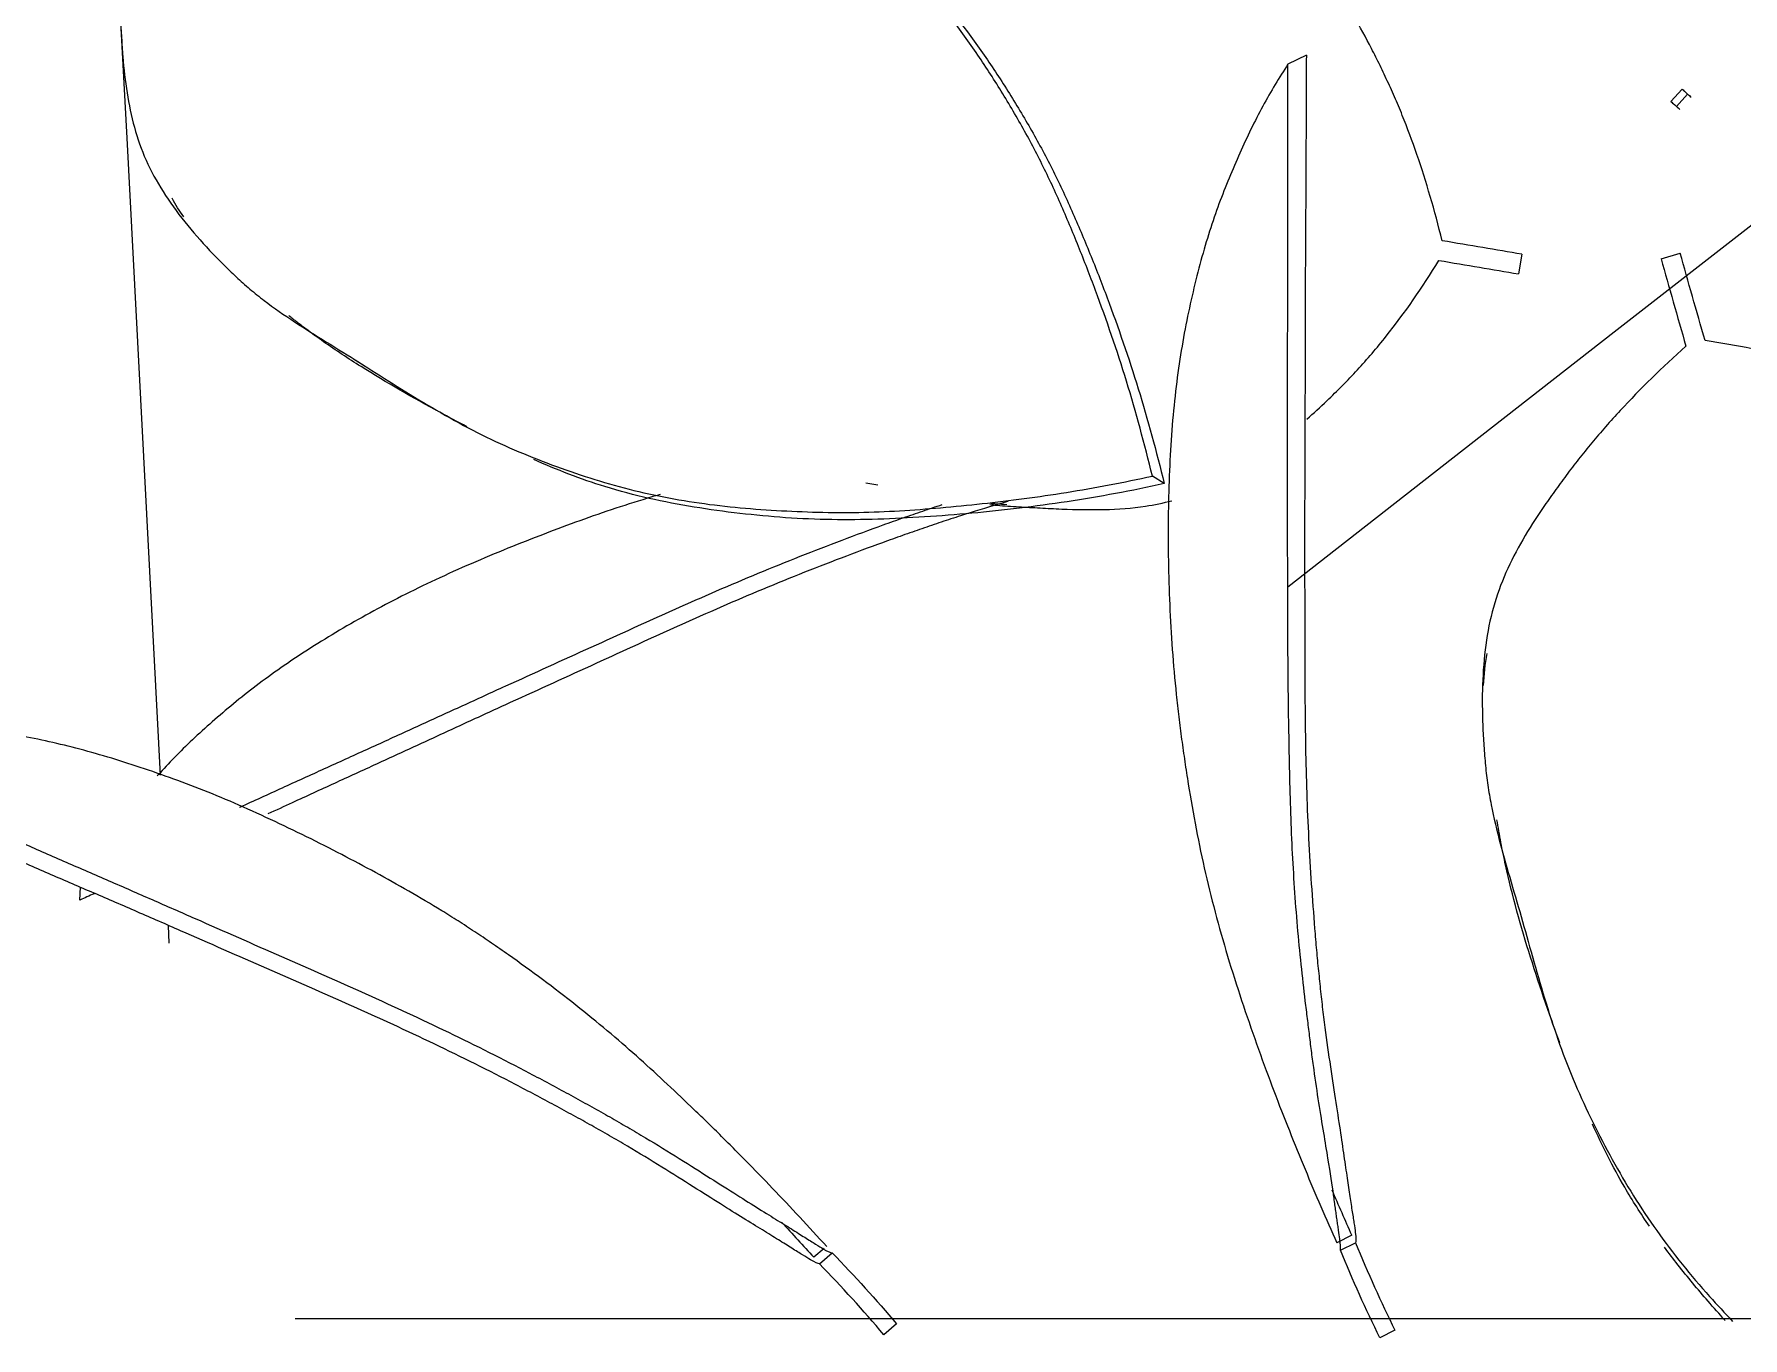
# Model space of a CAD drawing. Header units: millimetres. Extents: x -9018 to 25736, y -24663 to -1750.
# Drawn here: x -6669.2 to -6564, y -16193.3 to -16113.1 of the extents above; entities that cross this region are included whole.
import ezdxf

# ---------------------------------------------------------------- set-up
doc = ezdxf.new("R2010")
doc.units = ezdxf.units.MM
doc.layers.add('A-DETL-MBND', color=5, linetype='Continuous', lineweight=9)

# ---------------------------------------------------------------- blocks, each defined once
blk = doc.blocks.new('CRT_Veg_Vaso Hera Caída - Único-3794296-2 PAV')
at = {"layer": 'A-DETL-MBND'}
for p, q in [((-79.22, -1.8), (-78.3, -1.34)), ((-48.55, -2.19), (-47.76, -1.53)), ((-43.8, -5.89), (-44.59, -6.56)), ((-44.1, -6.83), (-43.46, -6.3)), ((-75.88, -6.73), (-76.8, -7.19)), ((-76.57, -7.65), (-75.65, -7.19)), ((-87.61, -25.09), (-87.78, -24.5)), ((-3.71, -26.72), (-3.76, -25.62)), ((1.72, -28.28), (1.69, -29.07)), ((-65.02, -53.91), (-64.29, -54.37)), ((-46.66, -53.95), (-47.4, -53.83)), ((-15.12, -61.6), (-15.77, -61.19)), ((-87.03, -68.03), (-86.82, -66.82)), ((-95.6, -67.75), (-96.78, -68.09)), ((-96.55, -77.12), (-97.24, -77.89)), ((-96.9, -78.19), (-96.21, -77.43)), ((-96.42, -77.24), (-96.76, -76.93)), ((-96.21, -77.43), (-96.55, -77.12)), ((-97.24, -77.89), (-96.9, -78.19)), ((-73.77, -80.29), (-72.64, -79.73))]:
    blk.add_line(p, q, dxfattribs=at)
at = {"layer": 'A-DETL-MBND', "flags": 128}
for points in [[(-141.94, -2.5), (-133.68, -2.5), (-122.14, -2.5), (-110.51, -2.5), (-98.49, -2.5), (-86.05, -2.5), (-73.25, -2.5), (-60.15, -2.5), (-46.8, -2.5), (-33.28, -2.5), (-19.66, -2.5), (-11.53, -2.5)], [(9.03, -188.91), (8.92, -188.92), (8.81, -188.92), (8.7, -188.92), (8.59, -188.91), (8.49, -188.9), (8.29, -188.86), (8.11, -188.8), (7.79, -188.64), (7.34, -188.27), (6.74, -187.04), (5.76, -180.71), (5.17, -175.16), (4.59, -168.56), (4.03, -161.42), (3.5, -154.15), (3, -146.96), (2.53, -139.83), (2.07, -132.61), (1.63, -125.35), (1.2, -118.02), (0.37, -103.41), (-1.17, -75.18), (-3.22, -35.96)], [(-156.79, -113.24), (-150.6, -108.38), (-134.96, -96.15), (-117.95, -82.89), (-103.42, -71.57), (-92.71, -63.23), (-85.23, -57.39), (-75.65, -49.9), (-72.63, -47.54)]]:
    blk.add_lwpolyline(points, dxfattribs=at)
at = {"layer": 'A-DETL-MBND'}
for points in [[(-76.8, -7.19), (-77.55, -5.34), (-78.36, -3.55), (-79.22, -1.8)], [(-78.3, -1.34), (-77.43, -3.09), (-76.62, -4.89), (-75.88, -6.73)], [(-47.76, -1.53), (-46.5, -3.02), (-45.18, -4.48), (-43.8, -5.89)], [(-44.59, -6.56), (-45.97, -5.14), (-47.29, -3.68), (-48.55, -2.19)], [(-41.47, -8.45), (-42.15, -7.72), (-42.81, -7.01), (-43.46, -6.3)], [(-76.57, -7.65), (-76.17, -8.56), (-75.76, -9.48), (-75.36, -10.42)], [(0.85, -28.67), (1.14, -28.54), (1.43, -28.41), (1.72, -28.28)], [(-84.67, -41.49), (-84.71, -42.15), (-84.78, -42.8), (-84.9, -43.45)], [(-98.31, -62.71), (-97.79, -64.55), (-97.27, -66.35), (-96.78, -68.09)], [(-95.6, -67.75), (-96.09, -66.01), (-96.61, -64.21), (-97.13, -62.37)], [(-81.93, -67.65), (-83.62, -67.36), (-85.25, -67.09), (-86.82, -66.82)], [(-87.03, -68.03), (-85.46, -68.3), (-83.83, -68.57), (-82.13, -68.86)], [(-4.67, -70.33), (-4.41, -70.7), (-4.17, -71.07), (-3.95, -71.47)], [(-97.24, -77.89), (-97.31, -77.82), (-97.38, -77.76), (-97.45, -77.7)], [(-96.76, -76.93), (-96.69, -77), (-96.62, -77.06), (-96.55, -77.12)], [(-96.21, -77.43), (-96.28, -77.37), (-96.35, -77.3), (-96.42, -77.24)], [(-97.1, -78.01), (-97.04, -78.07), (-96.97, -78.13), (-96.9, -78.19)]]:
    blk.add_open_spline(points, degree=3, dxfattribs=at)
for points, knots in [([(-97.13, -62.37), (-95.67, -61.06), (-93.65, -59.08), (-91.6, -56.75), (-90.52, -55.42), (-89.76, -54.42), (-89.04, -53.42), (-88.11, -52.11), (-86.64, -49.81), (-85.38, -47.1), (-84.77, -44), (-84.58, -41.54), (-84.6, -39.43), (-84.68, -37.98), (-84.74, -37.16), (-84.81, -36.35), (-84.93, -35.35), (-85.21, -33.75), (-85.68, -31.77), (-86.37, -29.39), (-87.08, -26.97), (-87.77, -24.48), (-88.51, -21.93), (-89.34, -19.4), (-90.29, -16.95), (-91.39, -14.6), (-92.98, -11.53), (-95.24, -7.88), (-97.87, -4.64), (-99.53, -2.86), (-100.01, -2.35)], [0, 0, 0, 0, 0.0555556, 0.0833333, 0.0972222, 0.1111111, 0.125, 0.1388889, 0.1666667, 0.2222222, 0.25, 0.2777778, 0.3055556, 0.3194444, 0.3263889, 0.3333333, 0.3472222, 0.3611111, 0.3888889, 0.4166667, 0.4444444, 0.4722222, 0.5, 0.5277778, 0.5555556, 0.5833333, 0.6111111, 0.6666667, 0.7222222, 0.7445398, 0.7445398, 0.7445398, 0.7445398]), ([(-99.55, -2.41), (-99.19, -2.8), (-98.2, -3.92), (-96.95, -5.42), (-96.09, -6.55), (-95.82, -6.91)], [0.26419186, 0.26419186, 0.26419186, 0.26419186, 0.28125, 0.3125, 0.32711924, 0.32711924, 0.32711924, 0.32711924]), ([(-43.8, -5.89), (-43.71, -5.89), (-43.45, -6.02), (-42.78, -6.42), (-42.12, -6.84), (-41.3, -7.35), (-40.32, -7.96), (-39.14, -8.68), (-37.75, -9.55), (-36.07, -10.61), (-34.12, -11.84), (-32.34, -12.92), (-31.07, -13.67), (-30.33, -14.09), (-29.78, -14.4), (-29.23, -14.71), (-28.47, -15.12), (-27.12, -15.86), (-24.3, -17.36), (-20.09, -19.46), (-15.02, -21.78), (-9.8, -24.06), (-5.37, -26), (-1.81, -27.56), (0.86, -28.71), (3.49, -29.84), (6.11, -30.98), (8.71, -32.12), (12.21, -33.63), (16.6, -35.52), (20.1, -37.04), (21.84, -37.8)], [0, 0, 0, 0, 0.0625, 0.09375, 0.125, 0.15625, 0.1875, 0.21875, 0.25, 0.28125, 0.3125, 0.34375, 0.359375, 0.367188, 0.375, 0.382812, 0.390625, 0.40625, 0.4375, 0.5, 0.5625, 0.625, 0.6875, 0.71875, 0.75, 0.78125, 0.8125, 0.84375, 0.875, 0.9375, 1, 1, 1, 1]), ([(-73.77, -80.29), (-73.76, -78.39), (-73.75, -74.58), (-73.72, -69.81), (-73.7, -66), (-73.7, -63.16), (-73.69, -60.31), (-73.68, -57.45), (-73.67, -54.55), (-73.66, -50.66), (-73.67, -45.82), (-73.67, -40.12), (-73.77, -34.53), (-74.02, -29.83), (-74.27, -26.63), (-74.4, -25.09), (-74.48, -24.23), (-74.55, -23.6), (-74.61, -22.97), (-74.7, -22.12), (-74.88, -20.65), (-75.16, -18.58), (-75.51, -16.29), (-75.82, -14.31), (-76.06, -12.68), (-76.26, -11.29), (-76.43, -10.14), (-76.58, -9.17), (-76.71, -8.38), (-76.82, -7.59), (-76.83, -7.27), (-76.8, -7.19)], [0, 0, 0, 0, 0.0625, 0.125, 0.15625, 0.1875, 0.21875, 0.25, 0.28125, 0.3125, 0.375, 0.4375, 0.5, 0.5625, 0.59375, 0.609375, 0.617188, 0.625, 0.632812, 0.640625, 0.65625, 0.6875, 0.71875, 0.75, 0.78125, 0.8125, 0.84375, 0.875, 0.90625, 0.9375, 1, 1, 1, 1]), ([(-75.88, -6.73), (-75.88, -6.88), (-75.85, -7.23), (-75.77, -7.85), (-75.71, -8.26), (-75.66, -8.6), (-75.61, -8.95), (-75.54, -9.44), (-75.42, -10.39), (-75.2, -11.8), (-74.85, -13.91), (-74.54, -15.78), (-74.29, -17.49), (-74.12, -18.71), (-74.03, -19.41), (-73.95, -20.1), (-73.84, -20.98), (-73.66, -22.43), (-73.45, -24.31), (-73.22, -26.65), (-73.04, -29.02), (-72.9, -31.43), (-72.8, -33.92), (-72.74, -36.44), (-72.69, -38.98), (-72.65, -41.52), (-72.63, -44.93), (-72.62, -49.23), (-72.61, -53.57), (-72.61, -57.04), (-72.61, -59.61), (-72.62, -62.14), (-72.62, -64.64), (-72.62, -67.12), (-72.62, -70.46), (-72.64, -74.67), (-72.64, -78.04), (-72.64, -79.73)], [0, 0, 0, 0, 0.055556, 0.083333, 0.097222, 0.111111, 0.125, 0.138889, 0.166667, 0.222222, 0.25, 0.277778, 0.305556, 0.319444, 0.326389, 0.333333, 0.347222, 0.361111, 0.388889, 0.416667, 0.444444, 0.472222, 0.5, 0.527778, 0.555556, 0.583333, 0.611111, 0.666667, 0.722222, 0.75, 0.777778, 0.805556, 0.833333, 0.861111, 0.888889, 0.944444, 1, 1, 1, 1]), ([(-72.64, -79.73), (-72.1, -78.91), (-71.07, -77.19), (-69.88, -74.77), (-69.01, -72.72), (-68.38, -71.14), (-67.81, -69.47), (-67.27, -67.66), (-66.79, -65.73), (-66.2, -63.04), (-65.63, -59.4), (-65.28, -54.44), (-65.23, -49.19), (-65.42, -44.64), (-65.71, -41.39), (-65.89, -39.78), (-66, -38.86), (-66.09, -38.17), (-66.19, -37.48), (-66.32, -36.57), (-66.57, -34.96), (-66.97, -32.66), (-67.55, -29.91), (-68.23, -27.21), (-69.01, -24.49), (-69.89, -21.76), (-70.82, -19.08), (-71.77, -16.51), (-72.72, -14.08), (-74.01, -10.91), (-74.99, -8.65), (-75.65, -7.19)], [0, 0, 0, 0, 0.0625, 0.125, 0.15625, 0.1875, 0.21875, 0.25, 0.28125, 0.3125, 0.375, 0.4375, 0.5, 0.5625, 0.59375, 0.609375, 0.617188, 0.625, 0.632812, 0.640625, 0.65625, 0.6875, 0.71875, 0.75, 0.78125, 0.8125, 0.84375, 0.875, 0.90625, 0.9375, 1, 1, 1, 1]), ([(20.88, -38.61), (19.14, -37.84), (15.65, -36.32), (11.26, -34.42), (7.78, -32.9), (5.18, -31.76), (2.57, -30.61), (-0.06, -29.47), (-2.72, -28.31), (-6.27, -26.75), (-10.7, -24.8), (-15.91, -22.51), (-20.96, -20.18), (-25.16, -18.06), (-27.97, -16.56), (-29.32, -15.81), (-30.07, -15.4), (-30.63, -15.09), (-31.17, -14.77), (-31.91, -14.35), (-33.18, -13.6), (-34.95, -12.52), (-36.9, -11.29), (-38.57, -10.22), (-39.95, -9.35), (-41.13, -8.63), (-42.1, -8.02), (-42.92, -7.51), (-43.58, -7.09), (-44.24, -6.68), (-44.51, -6.56), (-44.59, -6.56)], [0, 0, 0, 0, 0.0625, 0.125, 0.15625, 0.1875, 0.21875, 0.25, 0.28125, 0.3125, 0.375, 0.4375, 0.5, 0.5625, 0.59375, 0.609375, 0.617188, 0.625, 0.632812, 0.640625, 0.65625, 0.6875, 0.71875, 0.75, 0.78125, 0.8125, 0.84375, 0.875, 0.90625, 0.9375, 1, 1, 1, 1]), ([(-44.25, -6.96), (-43.14, -8.18), (-41.47, -9.97), (-39.52, -11.98), (-38.4, -13.11), (-37.56, -13.95), (-36.72, -14.77), (-35.61, -15.84), (-33.68, -17.67), (-31.41, -19.7), (-28.83, -21.81), (-26.77, -23.39), (-25.01, -24.67), (-23.78, -25.52), (-23.09, -25.99), (-22.41, -26.44), (-21.56, -27), (-20.21, -27.84), (-18.52, -28.84), (-16.48, -29.98), (-14.41, -31.08), (-12.24, -32.18), (-10.01, -33.25), (-7.78, -34.26), (-5.62, -35.15), (-3.53, -35.93), (-0.8, -36.86), (2.49, -37.81), (5.53, -38.44), (7.83, -38.79), (9.49, -38.99), (11.08, -39.13), (12.58, -39.19), (14.03, -39.2), (15.94, -39.16), (18.27, -39.01), (20.03, -38.76), (20.88, -38.61)], [0, 0, 0, 0, 0.055556, 0.083333, 0.097222, 0.111111, 0.125, 0.138889, 0.166667, 0.222222, 0.25, 0.277778, 0.305556, 0.319444, 0.326389, 0.333333, 0.347222, 0.361111, 0.388889, 0.416667, 0.444444, 0.472222, 0.5, 0.527778, 0.555556, 0.583333, 0.611111, 0.666667, 0.722222, 0.75, 0.777778, 0.805556, 0.833333, 0.861111, 0.888889, 0.944444, 1, 1, 1, 1]), ([(-94.89, -8.21), (-94.35, -8.99), (-93.06, -11.01), (-91.98, -13.16), (-91.38, -14.49)], [0.34436332, 0.34436332, 0.34436332, 0.34436332, 0.375, 0.42213472, 0.42213472, 0.42213472, 0.42213472]), ([(-89.37, -19.49), (-89.15, -20.08), (-88.29, -22.51), (-87.16, -25.93), (-86.29, -29.26), (-85.93, -30.9), (-85.74, -31.83), (-85.62, -32.53), (-85.54, -32.99), (-85.5, -33.22)], [0.4799723, 0.4799723, 0.4799723, 0.4799723, 0.5, 0.5625, 0.59375, 0.609375, 0.6171875, 0.625, 0.6328125, 0.6328125, 0.6328125, 0.6328125]), ([(-55.39, -52.82), (-55.21, -52.76), (-54.27, -52.48), (-52.89, -52.06), (-51.5, -51.61), (-50.7, -51.34), (-50.11, -51.14), (-49.52, -50.93), (-48.71, -50.65), (-47.27, -50.13), (-44.3, -49.03), (-39.95, -47.29), (-34.88, -45.06), (-29.72, -42.69), (-25.32, -40.69), (-21.79, -39.07), (-19.15, -37.85), (-16.54, -36.65), (-13.94, -35.46), (-11.72, -34.44), (-10.35, -33.81), (-9.85, -33.58)], [0.3046534, 0.3046534, 0.3046534, 0.3046534, 0.3125, 0.34375, 0.359375, 0.3671875, 0.375, 0.3828125, 0.390625, 0.40625, 0.4375, 0.5, 0.5625, 0.625, 0.6875, 0.71875, 0.75, 0.78125, 0.8125, 0.84375, 0.8617346, 0.8617346, 0.8617346, 0.8617346]), ([(-8.1, -33.99), (-8.33, -34.09), (-9.43, -34.59), (-11.39, -35.49), (-13.99, -36.67), (-16.59, -37.85), (-19.2, -39.04), (-21.84, -40.25), (-25.37, -41.86), (-29.77, -43.85), (-34.93, -46.21), (-40.01, -48.42), (-44.35, -50.13), (-47.32, -51.23), (-48.76, -51.74), (-49.57, -52.02), (-50.16, -52.22), (-50.75, -52.43), (-51.15, -52.56), (-51.35, -52.62)], [0.1167953, 0.1167953, 0.1167953, 0.1167953, 0.125, 0.15625, 0.1875, 0.21875, 0.25, 0.28125, 0.3125, 0.375, 0.4375, 0.5, 0.5625, 0.59375, 0.609375, 0.6171875, 0.625, 0.6328125, 0.640625, 0.640625, 0.640625, 0.640625]), ([(-33.99, -53.24), (-33.82, -53.19), (-32.9, -52.92), (-31.25, -52.4), (-29.06, -51.64), (-26.87, -50.82), (-24.63, -49.94), (-22.36, -48.99), (-20.15, -48), (-18.06, -46.98), (-16.11, -45.95), (-13.62, -44.53), (-10.77, -42.72), (-8.32, -40.87), (-6.57, -39.39), (-5.34, -38.28), (-4.22, -37.19), (-3.48, -36.41), (-3.1, -35.98), (-3.04, -35.92)], [0.3550258, 0.3550258, 0.3550258, 0.3550258, 0.3611111, 0.3888889, 0.4166667, 0.4444444, 0.4722222, 0.5, 0.5277778, 0.5555556, 0.5833333, 0.6111111, 0.6666667, 0.7222222, 0.75, 0.7777778, 0.8055556, 0.8333333, 0.8383459, 0.8383459, 0.8383459, 0.8383459]), ([(-54.28, -52.62), (-54.43, -52.61), (-54.81, -52.57), (-55.4, -52.53), (-56.07, -52.49), (-56.73, -52.45), (-57.61, -52.4), (-59.15, -52.32), (-61.34, -52.28), (-63.6, -52.44), (-64.96, -52.72), (-65.49, -52.86)], [0.6041085, 0.6041085, 0.6041085, 0.6041085, 0.609375, 0.6171875, 0.625, 0.6328125, 0.640625, 0.65625, 0.6875, 0.71875, 0.7395531, 0.7395531, 0.7395531, 0.7395531]), ([(-65.02, -53.91), (-63.02, -53.47), (-59.04, -52.73), (-54.14, -52.15), (-50.27, -51.85), (-47.4, -51.7), (-44.55, -51.67), (-41.72, -51.79), (-38.89, -52.06), (-35.14, -52.57), (-30.84, -53.51), (-27.64, -54.76), (-26.21, -55.39)], [0, 0, 0, 0, 0.0625, 0.125, 0.15625, 0.1875, 0.21875, 0.25, 0.28125, 0.3125, 0.375, 0.4274991, 0.4274991, 0.4274991, 0.4274991]), ([(-1.45, -93.03), (-1.16, -91.13), (-0.85, -88.39), (-0.73, -85.39), (-0.73, -83.74), (-0.77, -82.52), (-0.84, -81.34), (-0.94, -79.8), (-1.24, -77.2), (-1.94, -74.45), (-3.35, -71.87), (-4.7, -70.01), (-5.99, -68.54), (-6.94, -67.57), (-7.48, -67.03), (-8.03, -66.51), (-8.73, -65.88), (-9.91, -64.94), (-11.48, -63.86), (-13.46, -62.62), (-15.48, -61.38), (-17.54, -60.06), (-19.68, -58.74), (-21.89, -57.47), (-24.14, -56.35), (-26.43, -55.39), (-29.56, -54.25), (-33.57, -53.11), (-37.76, -52.5), (-41.15, -52.25), (-43.7, -52.14), (-46.22, -52.12), (-48.73, -52.23), (-51.25, -52.42), (-54.66, -52.75), (-59, -53.32), (-62.52, -53.99), (-64.29, -54.37)], [0, 0, 0, 0, 0.055556, 0.083333, 0.097222, 0.111111, 0.125, 0.138889, 0.166667, 0.222222, 0.25, 0.277778, 0.305556, 0.319444, 0.326389, 0.333333, 0.347222, 0.361111, 0.388889, 0.416667, 0.444444, 0.472222, 0.5, 0.527778, 0.555556, 0.583333, 0.611111, 0.666667, 0.722222, 0.75, 0.777778, 0.805556, 0.833333, 0.861111, 0.888889, 0.944444, 1, 1, 1, 1]), ([(-55.33, -52.61), (-55.11, -52.63), (-54.78, -52.65), (-54.45, -52.67), (-54.33, -52.68)], [0.375, 0.375, 0.375, 0.375, 0.3828125, 0.38668352, 0.38668352, 0.38668352, 0.38668352]), ([(-32.26, -97.9), (-32.46, -97.81), (-32.86, -97.62), (-33.65, -97.21), (-35.05, -96.46), (-37.83, -94.81), (-41.7, -92.14), (-46.17, -88.83), (-50.33, -85.07), (-53.23, -81.38), (-55.32, -78.23), (-56.79, -75.8), (-58.14, -73.3), (-59.35, -70.72), (-60.46, -68.07), (-61.87, -64.46), (-63.48, -59.79), (-64.54, -55.89), (-65.02, -53.91)], [0.375, 0.375, 0.375, 0.375, 0.3828125, 0.390625, 0.40625, 0.4375, 0.5, 0.5625, 0.625, 0.6875, 0.71875, 0.75, 0.78125, 0.8125, 0.84375, 0.875, 0.9375, 1, 1, 1, 1]), ([(-64.29, -54.37), (-63.81, -56.35), (-62.76, -60.25), (-61.15, -64.91), (-59.75, -68.52), (-58.65, -71.17), (-57.44, -73.74), (-56.1, -76.24), (-54.63, -78.67), (-52.54, -81.82), (-49.65, -85.51), (-45.5, -89.25), (-41.03, -92.56), (-37.18, -95.22), (-34.4, -96.87), (-33.01, -97.62), (-32.22, -98.02), (-31.62, -98.31), (-31.03, -98.59), (-30.24, -98.97), (-28.85, -99.63), (-26.86, -100.5), (-24.45, -101.29), (-22.02, -101.69), (-19.48, -101.58), (-16.87, -101.12), (-14.25, -100.38), (-11.71, -99.48), (-9.27, -98.44), (-6.04, -96.77), (-3.67, -95.23), (-2.1, -94.07)], [0, 0, 0, 0, 0.0625, 0.125, 0.15625, 0.1875, 0.21875, 0.25, 0.28125, 0.3125, 0.375, 0.4375, 0.5, 0.5625, 0.59375, 0.609375, 0.617188, 0.625, 0.632812, 0.640625, 0.65625, 0.6875, 0.71875, 0.75, 0.78125, 0.8125, 0.84375, 0.875, 0.90625, 0.9375, 1, 1, 1, 1]), ([(-22.09, -57.41), (-21.54, -57.7), (-19.34, -58.88), (-16.34, -60.59), (-13.64, -62.37), (-12.36, -63.3), (-11.65, -63.84), (-11.3, -64.11), (-11.13, -64.25)], [0.4789475, 0.4789475, 0.4789475, 0.4789475, 0.5, 0.5625, 0.59375, 0.609375, 0.6171875, 0.625, 0.625, 0.625, 0.625]), ([(-112.38, -58.14), (-112.18, -58.25), (-111.14, -58.79), (-109.24, -59.69), (-106.69, -60.72), (-103.11, -61.85), (-100.28, -62.43), (-98.31, -62.71)], [0.836128, 0.836128, 0.836128, 0.836128, 0.84375, 0.875, 0.90625, 0.9375, 1, 1, 1, 1]), ([(-73.8, -57.88), (-74.22, -58.25), (-75.29, -59.23), (-76.93, -60.88), (-79.29, -63.65), (-80.91, -65.98), (-81.93, -67.65)], [0.8557143, 0.8557143, 0.8557143, 0.8557143, 0.875, 0.90625, 0.9375, 1, 1, 1, 1]), ([(-82.13, -68.86), (-81.67, -70.73), (-80.89, -73.38), (-79.84, -76.2), (-79.2, -77.73), (-78.69, -78.84), (-78.18, -79.91), (-77.48, -81.29), (-76.2, -83.58), (-74.48, -85.85), (-72.17, -87.71), (-70.2, -88.92), (-68.43, -89.78), (-67.18, -90.32), (-66.46, -90.61), (-65.75, -90.89), (-64.86, -91.2), (-63.39, -91.62), (-61.52, -92.02), (-59.21, -92.41), (-56.85, -92.79), (-54.42, -93.22), (-51.93, -93.63), (-49.39, -93.96), (-46.88, -94.13), (-44.38, -94.15), (-41.84, -94.04), (-40.15, -93.89), (-39.29, -93.79)], [0, 0, 0, 0, 0.0555556, 0.0833333, 0.0972222, 0.1111111, 0.125, 0.1388889, 0.1666667, 0.2222222, 0.25, 0.2777778, 0.3055556, 0.3194444, 0.3263889, 0.3333333, 0.3472222, 0.3611111, 0.3888889, 0.4166667, 0.4444444, 0.4722222, 0.5, 0.5277778, 0.5555556, 0.5833333, 0.6111111, 0.6397896, 0.6397896, 0.6397896, 0.6397896])]:
    blk.add_open_spline(points, degree=3, knots=knots, dxfattribs=at)

msp = doc.modelspace()

# ---------------------------------------------------------------- block references
at = {"layer": 'A-DETL-MBND', "rotation": 180}
msp.add_blockref('CRT_Veg_Vaso Hera Caída - Único-3794296-2 PAV', (-6664.62, -16194.651), dxfattribs=at)

doc.saveas('drawing.dxf')
